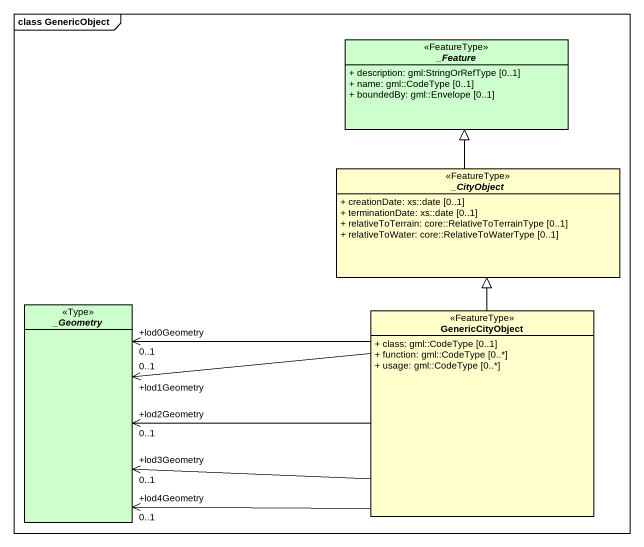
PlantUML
@startuml
mainframe class GenericObject
hide circle
hide empty members
skinparam classAttributeIconSize 0
abstract class "_Feature" as Feature <<FeatureType>> #CCFFCC {
  + description: gml:StringOrRefType [0..1]
  + name: gml::CodeType [0..1]
  + boundedBy: gml::Envelope [0..1]
}
abstract class "_CityObject" as CityObject <<FeatureType>> #FFFFCC {
  + creationDate: xs::date [0..1]
  + terminationDate: xs::date [0..1]
  + relativeToTerrain: core::RelativeToTerrainType [0..1]
  + relativeToWater: core::RelativeToWaterType [0..1]
}
abstract class "_Geometry" as Geometry <<Type>> #CCFFCC
class GenericCityObject <<FeatureType>> #FFFFCC {
  + class: gml::CodeType [0..1]
  + function: gml::CodeType [0..*]
  + usage: gml::CodeType [0..*]
}
CityObject -up-|> Feature
Geometry "+lod1Geometry\n0..1" <-right- GenericCityObject
Geometry "+lod2Geometry\n0..1" <-right- GenericCityObject
Geometry "+lod3Geometry\n0..1" <-right- GenericCityObject
Geometry "+lod4Geometry\n0..1" <-right- GenericCityObject
Geometry "+lod0Geometry\n0..1" <-right- GenericCityObject
GenericCityObject -up-|> CityObject
@enduml
